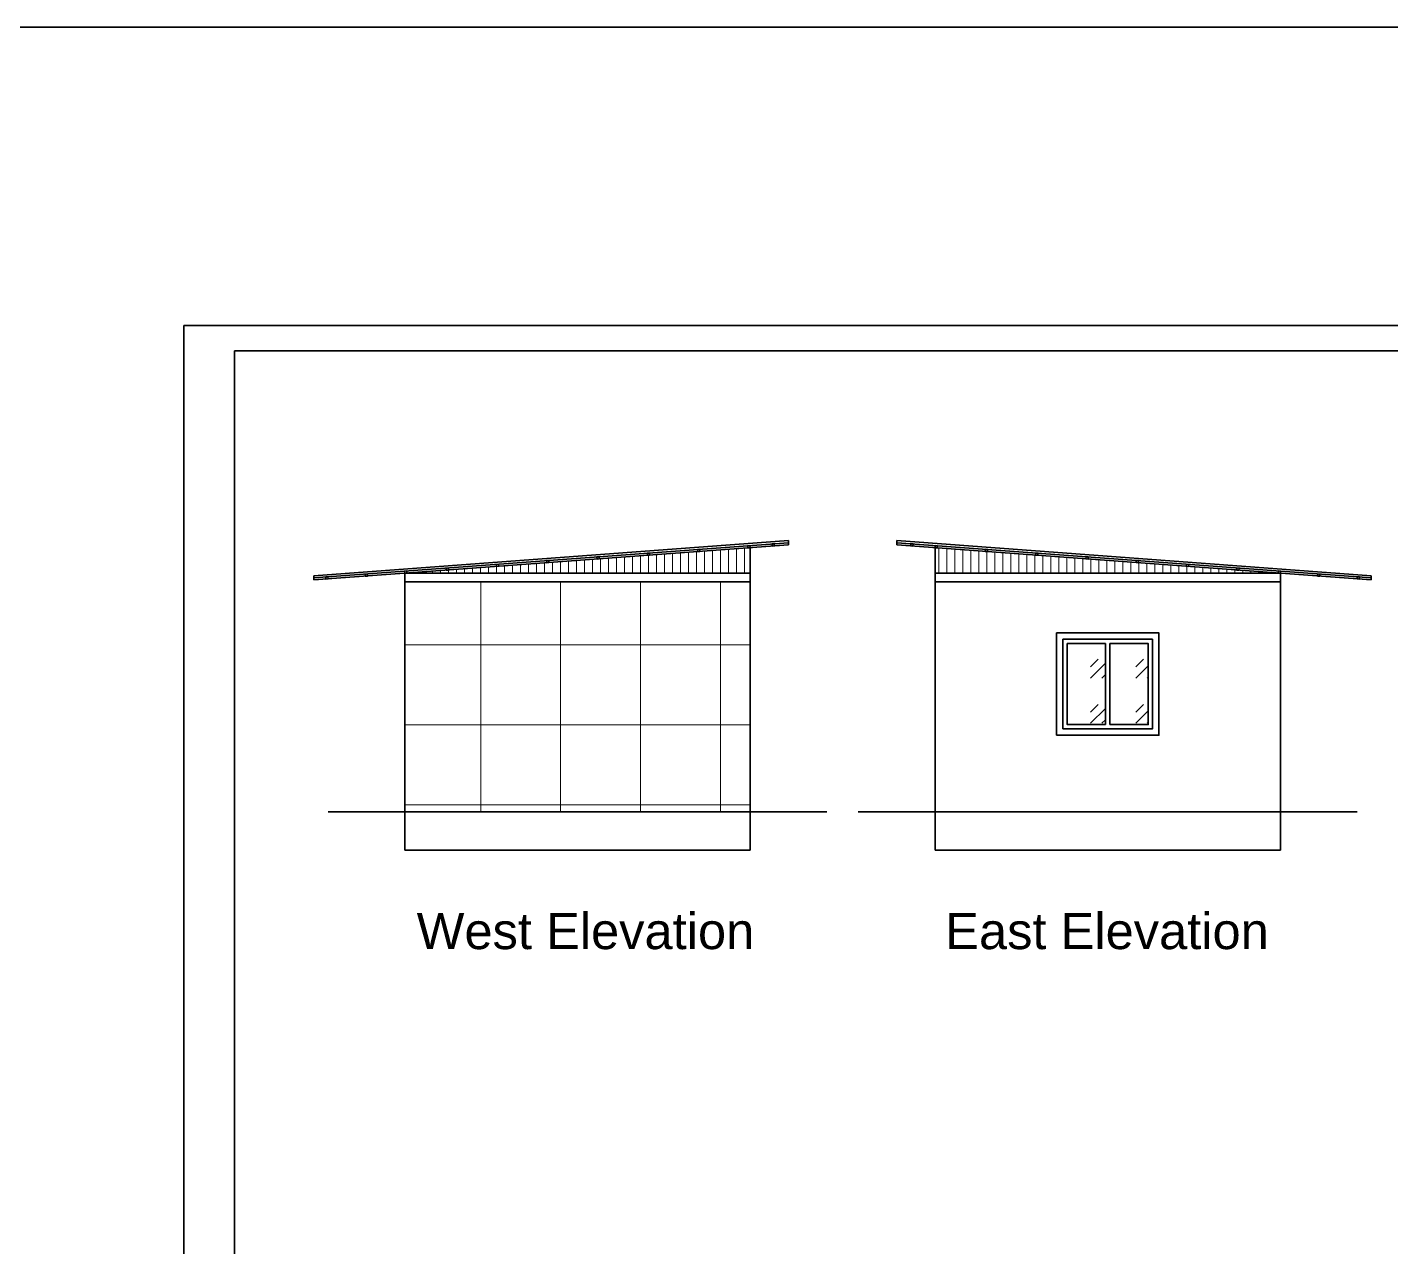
# Model space of a CAD drawing. Header units: inches. Extents: x 352533 to 378079, y -36324 to -23949.
# Drawn here: x 356531 to 357171, y -31711 to -31139 of the extents above; entities that cross this region are included whole.
import ezdxf

# ---------------------------------------------------------------- set-up
doc = ezdxf.new("R2010")
doc.units = ezdxf.units.IN
doc.header["$LTSCALE"] = 2
doc.header["$MEASUREMENT"] = 0
doc.layers.get('0').update_dxf_attribs({"linetype": 'CONTINUOUS'})
for name, color, linetype, lineweight in [('1', 7, 'CONTINUOUS', 13), ('door', 20, 'CONTINUOUS', 35), ('steps', 253, 'CONTINUOUS', 20)]:
    doc.layers.add(name, color=color, linetype=linetype, lineweight=lineweight)
doc.layers.add('Normal Wall', color=7, linetype='CONTINUOUS', lineweight=35, true_color=0xffaf89)
doc.styles.get("Standard").update_dxf_attribs({"font": 'ARIALN.TTF'})
pattern_1 = [(45, (-5482.208, -791.146), (21.21320344, 0), [12.5, -17.5]), (45, (-5476.904, -791.146), (21.21320344, 0), [5, -25]), (45, (-5482.208, -785.843), (21.21320344, 0), [5, -25])]

msp = doc.modelspace()

# ---------------------------------------------------------------- hatches: boundary and pattern name
at = {"layer": '1', "ltscale": 5}
h = msp.add_hatch(dxfattribs=at)
h.set_pattern_fill('ANSI37', color=256, scale=300, angle=45, style=0)
h.set_pattern_definition([(90, (-4343.42, -791.146), (-37.5, 0), []), (180, (-4343.42, -791.146), (-4e-15, -37.5), [])])
h.paths.add_polyline_path([(356870.49, -31399.01), (356708.49, -31399.01), (356708.49, -31507.01), (356870.49, -31507.01)])
at = {"layer": 'door', "ltscale": 0.5}
h = msp.add_hatch(dxfattribs=at)
h.set_pattern_fill('GOST_GLASS', color=256, scale=2.5)
h.set_pattern_definition(pattern_1)
h.paths.add_polyline_path([(357037.25, -31428.01), (357019.25, -31428.01), (357019.25, -31466.01), (357037.25, -31466.01)])
h = msp.add_hatch(dxfattribs=at)
h.set_pattern_fill('GOST_GLASS', color=256, scale=2.5)
h.set_pattern_definition(pattern_1)
h.paths.add_polyline_path([(357057.25, -31428.01), (357039.25, -31428.01), (357039.25, -31466.01), (357057.25, -31466.01)])
at = {"layer": 'steps', "ltscale": 0.3}
h = msp.add_hatch(dxfattribs=at)
h.set_pattern_fill('ANSI31', scale=30, angle=45)
h.set_pattern_definition([(90, (-4343.4214, -791.1464), (-3.75, 0), [])])
h.paths.add_polyline_path([(356870.49, -31395.01), (356870.49, -31383.01), (356708.49, -31395.01)])
h = msp.add_hatch(dxfattribs=at)
h.set_pattern_fill('ANSI31', scale=30, angle=45)
h.set_pattern_definition([(90, (-4094.6628, -791.1464), (-3.75, 0), [])])
h.paths.add_polyline_path([(357119.25, -31395.01), (356957.25, -31383.01), (356957.25, -31395.01)])

# ---------------------------------------------------------------- linework, layer by layer
at = {"layer": 'door', "ltscale": 0.5}
for p, q in [((356665.87, -31396.17), (356888.49, -31379.67)), ((356665.87, -31397.17), (356888.49, -31380.68)), ((356665.87, -31398.17), (356888.49, -31381.68)), ((356870.49, -31395.01), (356870.49, -31383.01)), ((356888.49, -31379.67), (356888.49, -31381.68)), ((357161.87, -31396.17), (356939.25, -31379.67)), ((356939.25, -31379.67), (356939.25, -31381.68)), ((357161.87, -31397.17), (356939.25, -31380.68)), ((357161.87, -31398.17), (356939.25, -31381.68)), ((356957.25, -31395.01), (356957.25, -31383.01)), ((356665.87, -31396.17), (356665.87, -31398.17)), ((356708.49, -31395.01), (356870.49, -31395.01)), ((356708.49, -31507.01), (356708.49, -31395.01)), ((356870.49, -31507.01), (356870.49, -31395.01)), ((357119.25, -31395.01), (356957.25, -31395.01)), ((356957.25, -31507.01), (356957.25, -31395.01)), ((357119.25, -31507.01), (357119.25, -31395.01)), ((357161.87, -31396.17), (357161.87, -31398.17)), ((356708.49, -31399.01), (356870.49, -31399.01)), ((357119.25, -31399.01), (356957.25, -31399.01)), ((357037.25, -31428.01), (357037.25, -31466.01)), ((357039.25, -31428.01), (357039.25, -31466.01)), ((356708.49, -31507.01), (356672.49, -31507.01)), ((356708.49, -31507.01), (356870.49, -31507.01)), ((356708.49, -31525.01), (356708.49, -31507.01)), ((356870.49, -31507.01), (356906.49, -31507.01)), ((356870.49, -31525.01), (356870.49, -31507.01)), ((356957.25, -31507.01), (356921.25, -31507.01)), ((357119.25, -31507.01), (356957.25, -31507.01)), ((356957.25, -31525.01), (356957.25, -31507.01)), ((357119.25, -31507.01), (357155.25, -31507.01)), ((357119.25, -31525.01), (357119.25, -31507.01)), ((356708.49, -31525.01), (356870.49, -31525.01)), ((357119.25, -31525.01), (356957.25, -31525.01))]:
    msp.add_line(p, q, dxfattribs=at)
at = {"layer": 'door', "color": 3, "ltscale": 0.5}
msp.add_lwpolyline([(353912.38, -31138.82), (357997.15, -31138.82), (357997.15, -32276.53), (353912.38, -32276.53)], close=True, dxfattribs=at)
at = {"layer": 'door', "ltscale": 0.5}
for points in [[(356846.91, -31384.76), (356845.91, -31384.83), (356845.83, -31383.84), (356846.83, -31383.76)], [(356870.49, -31383.01), (356869.5, -31383.09), (356869.42, -31382.09), (356870.42, -31382.02)], [(356881.86, -31382.17), (356880.87, -31382.25), (356880.79, -31381.25), (356881.79, -31381.17)], [(356945.88, -31382.17), (356946.88, -31382.25), (356946.95, -31381.25), (356945.95, -31381.17)], [(356957.25, -31383.01), (356958.25, -31383.09), (356958.32, -31382.09), (356957.33, -31382.02)], [(356980.84, -31384.76), (356981.84, -31384.83), (356981.91, -31383.84), (356980.91, -31383.76)], [(356752.56, -31391.75), (356751.56, -31391.82), (356751.49, -31390.83), (356752.48, -31390.75)], [(356776.14, -31390), (356775.15, -31390.08), (356775.07, -31389.08), (356776.07, -31389.01)], [(356799.73, -31388.26), (356798.73, -31388.33), (356798.66, -31387.33), (356799.66, -31387.26)], [(356823.32, -31386.51), (356822.32, -31386.58), (356822.25, -31385.58), (356823.24, -31385.51)], [(357004.43, -31386.51), (357005.42, -31386.58), (357005.5, -31385.58), (357004.5, -31385.51)], [(357028.01, -31388.26), (357029.01, -31388.33), (357029.08, -31387.33), (357028.09, -31387.26)], [(357051.6, -31390), (357052.6, -31390.08), (357052.67, -31389.08), (357051.67, -31389.01)], [(357075.19, -31391.75), (357076.18, -31391.82), (357076.26, -31390.83), (357075.26, -31390.75)], [(356672.52, -31397.68), (356671.53, -31397.75), (356671.45, -31396.75), (356672.45, -31396.68)], [(356691.01, -31396.31), (356690.01, -31396.38), (356689.94, -31395.39), (356690.93, -31395.31)], [(356709.49, -31394.94), (356708.49, -31395.01), (356708.42, -31394.02), (356709.42, -31393.94)], [(356728.97, -31393.5), (356727.97, -31393.57), (356727.9, -31392.57), (356728.9, -31392.5)], [(357098.77, -31393.5), (357099.77, -31393.57), (357099.85, -31392.57), (357098.85, -31392.5)], [(357118.25, -31394.94), (357119.25, -31395.01), (357119.33, -31394.02), (357118.33, -31393.94)], [(357136.74, -31396.31), (357137.73, -31396.38), (357137.81, -31395.39), (357136.81, -31395.31)], [(357155.22, -31397.68), (357156.22, -31397.75), (357156.29, -31396.75), (357155.29, -31396.68)], [(357014.25, -31471.01), (357062.25, -31471.01), (357062.25, -31423.01), (357014.25, -31423.01)], [(357017.25, -31468.01), (357059.25, -31468.01), (357059.25, -31426.01), (357017.25, -31426.01)]]:
    msp.add_lwpolyline(points, close=True, dxfattribs=at)
for points in [[(357037.25, -31428.01), (357019.25, -31428.01), (357019.25, -31466.01), (357037.25, -31466.01)], [(357039.25, -31466.01), (357057.25, -31466.01), (357057.25, -31428.01), (357039.25, -31428.01)]]:
    msp.add_lwpolyline(points, dxfattribs=at)
at = {"layer": 'Normal Wall'}
for points in [[(356604.84, -31278.8), (357662.84, -31278.8), (357662.84, -32029.33), (356604.84, -32029.33)], [(356604.84, -31278.8), (357662.84, -31278.8), (357662.84, -32029.33), (356604.84, -32029.33)], [(357650.93, -31290.71), (356628.65, -31290.71), (356628.65, -32017.42), (357650.93, -32017.42)], [(357650.93, -31290.71), (356628.65, -31290.71), (356628.65, -32017.42), (357650.93, -32017.42)]]:
    msp.add_lwpolyline(points, close=True, dxfattribs=at)

# ---------------------------------------------------------------- texts
at = {"color": 7, "linetype": 'ByBlock', "lineweight": 5, "char_height": 6, "width": 232.9624, "attachment_point": 5}
for s, insert in [('{\\fArial CE|b0|i0|c238|p34;\\P\\fArial CE|b0|i0|c0|p34;\\H2.8333x;West Elevation}', (356793.26, -31557.99)), ('{\\fArial CE|b0|i0|c238|p34;\\P\\fArial CE|b0|i0|c0|p34;\\H2.8333x;East Elevation}', (357037.93, -31557.99))]:
    msp.add_mtext(s, dxfattribs=dict(at, insert=insert))

doc.saveas('drawing.dxf')
